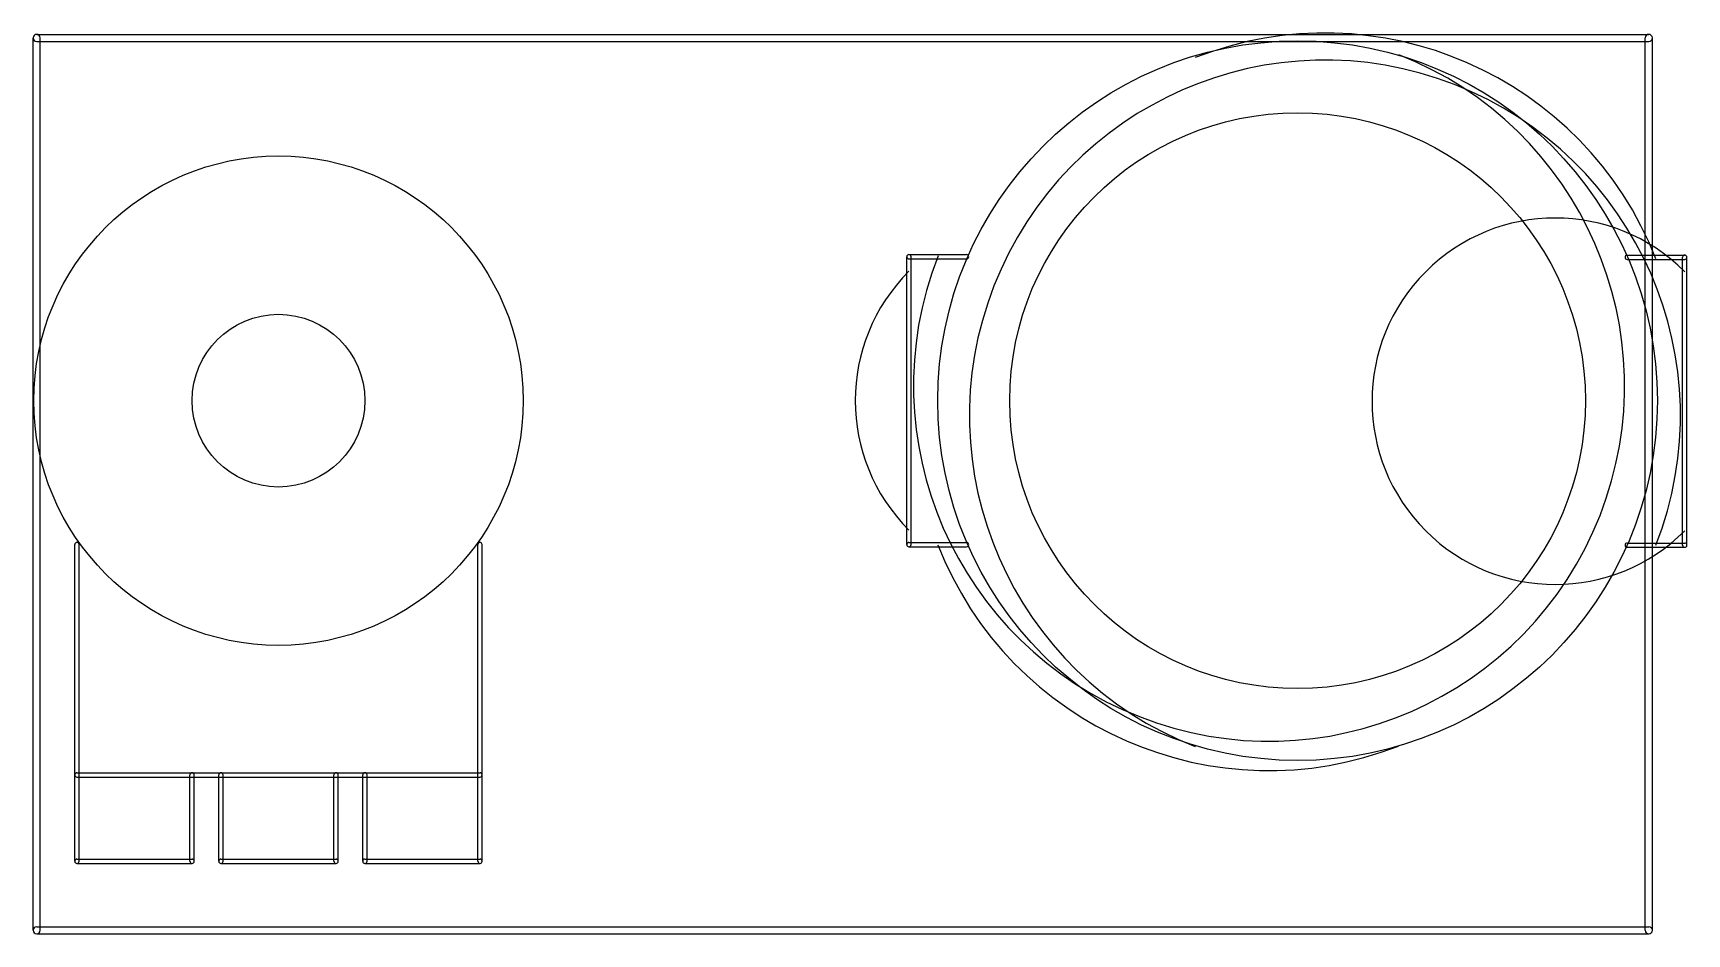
# Model space of a CAD drawing. Extents: x 25.9 to 83.3, y -51.1 to -19.8.
import ezdxf

# ---------------------------------------------------------------- set-up
doc = ezdxf.new("R2010")
doc.units = 0
doc.header["$MEASUREMENT"] = 0
doc.layers.add('BLACK', color=250, linetype='CONTINUOUS')

msp = doc.modelspace()

# ---------------------------------------------------------------- linework, layer by layer
at = {"layer": 'BLACK'}
for p, q in [((25.875, -51), (25.875, -20)), ((26, -19.875), (82, -19.875)), ((26.125, -51), (26.125, -20)), ((81.875, -51), (81.875, -20)), ((82.125, -51), (82.125, -20)), ((26, -20.125), (82, -20.125)), ((56.3, -27.525), (58.3, -27.525)), ((81.25, -27.545), (83.25, -27.545)), ((56.225, -37.6), (56.225, -27.6)), ((56.3, -27.675), (58.3, -27.675)), ((56.375, -37.6), (56.375, -27.6)), ((81.25, -27.695), (83.25, -27.695)), ((83.175, -37.62), (83.175, -27.62)), ((83.325, -37.62), (83.325, -27.62)), ((27.325, -48.6), (27.325, -37.6)), ((27.475, -48.6), (27.475, -37.6)), ((41.325, -48.6), (41.325, -37.6)), ((41.475, -48.6), (41.475, -37.6)), ((56.3, -37.525), (58.3, -37.525)), ((56.3, -37.675), (58.3, -37.675)), ((81.25, -37.545), (83.25, -37.545)), ((81.25, -37.695), (83.25, -37.695)), ((27.4, -45.525), (41.4, -45.525)), ((27.4, -45.675), (41.4, -45.675)), ((31.325, -48.6), (31.325, -45.6)), ((31.475, -48.6), (31.475, -45.6)), ((32.325, -48.6), (32.325, -45.6)), ((32.475, -48.6), (32.475, -45.6)), ((36.325, -48.6), (36.325, -45.6)), ((36.475, -48.6), (36.475, -45.6)), ((37.325, -48.6), (37.325, -45.6)), ((37.475, -48.6), (37.475, -45.6)), ((27.4, -48.525), (31.4, -48.525)), ((27.4, -48.675), (31.4, -48.675)), ((32.4, -48.525), (36.4, -48.525)), ((32.4, -48.675), (36.4, -48.675)), ((37.4, -48.525), (41.4, -48.525)), ((37.4, -48.675), (41.4, -48.675)), ((26, -50.875), (82, -50.875)), ((26, -51.125), (82, -51.125))]:
    msp.add_line(p, q, dxfattribs=at)
for centre, radius in [((69.8, -32.6), 12.5), ((69.8, -32.6), 10), ((34.4, -32.6), 8.5), ((34.4, -32.6), 3)]:
    msp.add_circle(centre, radius, dxfattribs=at)
for centre, radius, start, end in [((26, -20), 0.125, 90, 270), ((26, -20), 0.125, 360, 540), ((70.75, -32.18), 12.349, 21.4, 111.4), ((82, -20), 0.125, 360, 540), ((82, -20), 0.125, 270, 450), ((68.81, -32.08), 12.349, 158.6, 68.6), ((70.75, -33.12), 12.349, -21.4, -111.4), ((78.75, -32.62), 6.364, 45, -45), ((56.3, -27.6), 0.075, 90, 270), ((56.3, -27.6), 0.075, 360, 540), ((58.3, -27.6), 0.075, 270, 450), ((81.25, -27.62), 0.075, 90, 270), ((83.25, -27.62), 0.075, 360, 540), ((83.25, -27.62), 0.075, 270, 450), ((60.8, -32.6), 6.364, 135, 225), ((27.4, -37.6), 0.075, 360, 540), ((41.4, -37.6), 0.075, 360, 540), ((56.3, -37.6), 0.075, 90, 270), ((56.3, -37.6), 0.075, 180, 360), ((68.8, -33.1), 12.349, -158.6, -68.6), ((58.3, -37.6), 0.075, 270, 450), ((81.25, -37.62), 0.075, 90, 270), ((83.25, -37.62), 0.075, 180, 360), ((83.25, -37.62), 0.075, 270, 450), ((27.4, -45.6), 0.075, 90, 270), ((31.4, -45.6), 0.075, 360, 540), ((32.4, -45.6), 0.075, 360, 540), ((36.4, -45.6), 0.075, 360, 540), ((37.4, -45.6), 0.075, 360, 540), ((41.4, -45.6), 0.075, 270, 450), ((27.4, -48.6), 0.075, 90, 270), ((27.4, -48.6), 0.075, 180, 360), ((31.4, -48.6), 0.075, 180, 360), ((31.4, -48.6), 0.075, 270, 450), ((32.4, -48.6), 0.075, 90, 270), ((32.4, -48.6), 0.075, 180, 360), ((36.4, -48.6), 0.075, 180, 360), ((36.4, -48.6), 0.075, 270, 450), ((37.4, -48.6), 0.075, 90, 270), ((37.4, -48.6), 0.075, 180, 360), ((41.4, -48.6), 0.075, 180, 360), ((41.4, -48.6), 0.075, 270, 450), ((26, -51), 0.125, 90, 270), ((26, -51), 0.125, 180, 360), ((82, -51), 0.125, 180, 360), ((82, -51), 0.125, 270, 450)]:
    msp.add_arc(centre, radius, start, end, dxfattribs=at)

doc.saveas('drawing.dxf')
